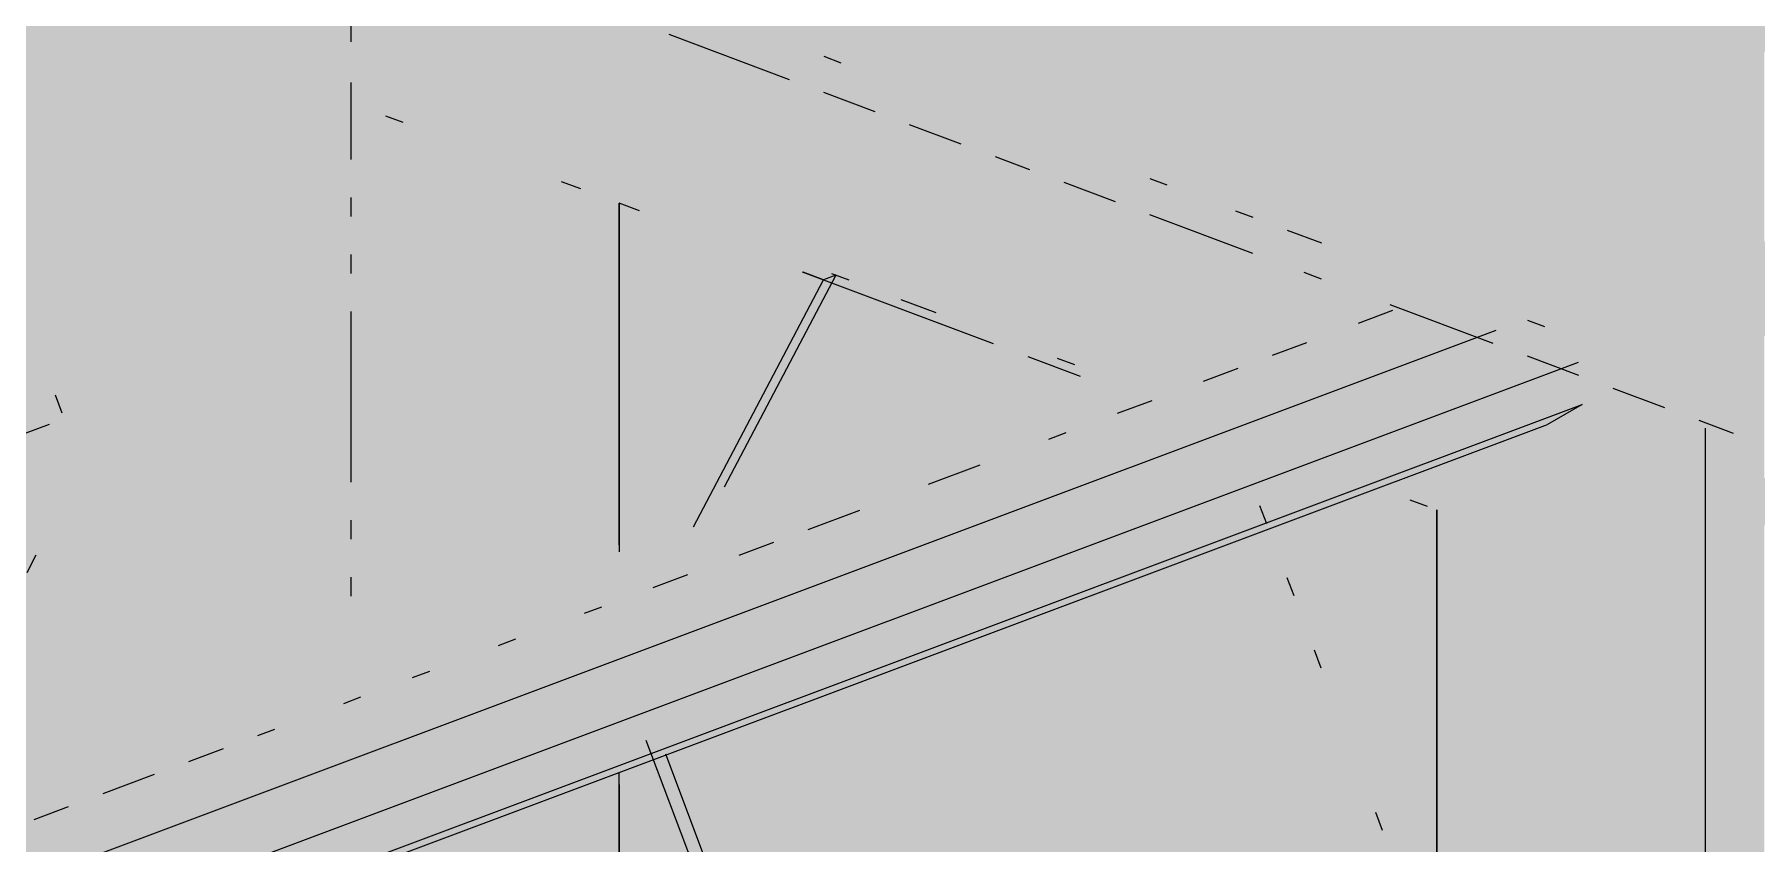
# Paper-space layout '03 3D Building and Roof' of a CAD drawing. Header units: millimetres. Extents: x 5 to 415, y 5 to 292.
# Drawn here: x 95.91 to 102.15, y 74.51 to 77.43 of the extents above; entities that cross this region are included whole.
import ezdxf

# ---------------------------------------------------------------- set-up
doc = ezdxf.new("R2010")
doc.units = ezdxf.units.MM
doc.layers.add('EXISTING', color=7, linetype='Continuous')
doc.layers.add('IMAGES', color=7, linetype='Continuous')

# ---------------------------------------------------------------- blocks, each defined once
blk = doc.blocks.new('SHEET_03')
at = {"layer": 'EXISTING', "color": 250, "lineweight": 9}
for p, q in [((97.0569, 77.481), (97.0569, 77.4077)), ((98.6462, 77.2712), (98.2109, 77.4343)), ((98.7705, 77.3558), (98.8327, 77.3325)), ((97.0569, 77.2612), (97.0569, 77.1879)), ((97.0569, 77.1879), (97.0569, 76.9818)), ((98.9571, 77.1548), (98.7705, 77.2247)), ((97.1827, 77.1408), (97.2456, 77.1172)), ((99.268, 77.0383), (99.0814, 77.1082)), ((99.5167, 76.9452), (99.3923, 76.9917)), ((97.8902, 76.8758), (97.8207, 76.9018)), ((99.8276, 76.8287), (99.641, 76.8986)), ((99.9519, 76.9132), (100.0141, 76.8899)), ((97.0569, 76.8443), (97.0569, 76.7756)), ((98.029, 75.587), (98.029, 76.8237)), ((98.029, 76.8237), (98.029, 75.5612)), ((98.1031, 76.796), (98.029, 76.8237)), ((100.325, 76.6424), (99.9519, 76.7821)), ((100.2628, 76.7968), (100.325, 76.7735)), ((100.4493, 76.7269), (100.5737, 76.6803)), ((97.0569, 76.6382), (97.0569, 76.5695)), ((98.8141, 76.5629), (98.4101, 75.7961)), ((98.6925, 76.5752), (99.3845, 76.316)), ((98.7697, 76.5463), (98.6956, 76.574)), ((98.8141, 76.5629), (98.7697, 76.5463)), ((98.8628, 76.5447), (98.7999, 76.5683)), ((100.5737, 76.5492), (100.5115, 76.5725)), ((98.2984, 75.6516), (98.7697, 76.5463)), ((97.0569, 76.4321), (97.0569, 75.8137)), ((99.1773, 76.4269), (99.0515, 76.474)), ((100.7076, 76.3899), (100.8322, 76.4365)), ((101.1955, 76.3163), (100.8224, 76.456)), ((101.3198, 76.4008), (101.382, 76.3775)), ((89.3686, 71.9295), (101.2064, 76.364)), ((100.3961, 76.2732), (100.5207, 76.3198)), ((101.5034, 76.2468), (90.2886, 72.0457)), ((99.5103, 76.2688), (99.6991, 76.1981)), ((99.6806, 76.2383), (99.6177, 76.2619)), ((101.5064, 76.1998), (101.3198, 76.2697)), ((100.1469, 76.1798), (100.2715, 76.2265)), ((95.986, 76.1301), (96.0107, 76.0648)), ((101.8172, 76.0833), (101.6307, 76.1532)), ((90.677, 72.0343), (101.5179, 76.0954)), ((99.8353, 76.0631), (99.9599, 76.1098)), ((101.5179, 76.0954), (101.3929, 76.0231)), ((90.7389, 72.0321), (101.3929, 76.0231)), ((93.8407, 75.2284), (95.9651, 76.0242)), ((99.5861, 75.9697), (99.6484, 75.9931)), ((102.066, 75.9902), (101.9416, 76.0368)), ((101.9638, 76.0092), (101.9638, 75.3497)), ((99.15, 75.8064), (99.3369, 75.8764)), ((100.8943, 75.7504), (100.9572, 75.7268)), ((98.7139, 75.643), (98.9008, 75.713)), ((100.3498, 75.7299), (100.3744, 75.6646)), ((100.9917, 75.7139), (100.9917, 72.622)), ((100.9917, 74.0305), (100.9917, 75.7139)), ((97.0569, 75.6763), (97.0569, 75.6076)), ((98.4646, 75.5496), (98.5893, 75.5963)), ((95.9165, 75.5491), (95.8828, 75.4852)), ((97.0569, 75.4702), (97.0569, 75.4015)), ((98.1531, 75.4329), (98.2777, 75.4796)), ((100.4485, 75.4685), (100.4732, 75.4031)), ((97.9039, 75.3396), (97.9662, 75.3629)), ((101.9638, 75.3497), (101.9638, 72.6701)), ((97.5924, 75.2229), (97.6547, 75.2462)), ((100.5473, 75.207), (100.572, 75.1417)), ((97.2809, 75.1062), (97.3432, 75.1295)), ((97.0316, 75.0128), (97.0939, 75.0362)), ((96.7201, 74.8961), (96.7824, 74.9195)), ((98.7697, 73.1795), (98.1278, 74.8789)), ((96.4709, 74.8028), (96.5955, 74.8494)), ((98.1969, 74.8302), (98.8141, 73.1962)), ((96.1594, 74.6861), (96.3463, 74.7561)), ((98.029, 73.457), (98.029, 74.7625)), ((98.029, 74.7195), (98.029, 73.457)), ((95.9102, 74.5927), (96.0348, 74.6394)), ((100.7695, 74.6188), (100.7942, 74.5534))]:
    blk.add_line(p, q, dxfattribs=at)
at = {"layer": 'IMAGES', "color": 7}
for points in [[(95.8378, 77.3714), (96.0092, 77.3714), (95.8378, 77.5429), (96.0092, 77.5429)], [(96.0092, 77.3714), (96.1805, 77.3714), (96.0092, 77.5429), (96.1805, 77.5429)], [(96.1805, 77.3714), (96.3519, 77.3714), (96.1805, 77.5429), (96.3519, 77.5429)], [(96.3519, 77.3714), (96.6946, 77.3714), (96.3519, 77.5429), (96.6946, 77.5429)], [(96.6946, 77.3714), (96.866, 77.3714), (96.6946, 77.5429), (96.866, 77.5429)], [(96.866, 77.3714), (97.0373, 77.3714), (96.866, 77.5429), (97.0373, 77.5429)], [(97.0373, 77.2), (97.2087, 77.2), (97.0373, 77.5429), (97.2087, 77.5429)], [(97.2087, 77.2), (97.5514, 77.2), (97.2087, 77.5429), (97.5514, 77.5429)], [(97.5514, 77.3714), (97.7228, 77.3714), (97.5514, 77.5429), (97.7228, 77.5429)], [(97.7228, 77.3714), (97.8942, 77.3714), (97.7228, 77.5429), (97.8942, 77.5429)], [(97.8942, 77.3714), (98.0655, 77.3714), (97.8942, 77.5429), (98.0655, 77.5429)], [(98.0655, 77.3714), (98.2369, 77.3714), (98.0655, 77.5429), (98.2369, 77.5429)], [(98.2369, 77.3714), (98.5796, 77.3714), (98.2369, 77.5429), (98.5796, 77.5429)], [(98.5796, 77.3714), (98.9223, 77.3714), (98.5796, 77.5429), (98.9223, 77.5429)], [(98.9223, 77.3714), (99.0937, 77.3714), (98.9223, 77.5429), (99.0937, 77.5429)], [(99.0937, 77.3714), (99.2651, 77.3714), (99.0937, 77.5429), (99.2651, 77.5429)], [(99.2651, 77.3714), (100.2932, 77.3714), (99.2651, 77.5429), (100.2932, 77.5429)], [(100.2932, 77.3714), (100.4646, 77.3714), (100.2932, 77.5429), (100.4646, 77.5429)], [(100.4646, 77.3714), (100.636, 77.3714), (100.4646, 77.5429), (100.636, 77.5429)], [(100.636, 77.3714), (100.8073, 77.3714), (100.636, 77.5429), (100.8073, 77.5429)], [(100.8073, 77.3714), (100.9787, 77.3714), (100.8073, 77.5429), (100.9787, 77.5429)], [(100.9787, 77.3714), (101.1501, 77.3714), (100.9787, 77.5429), (101.1501, 77.5429)], [(101.1501, 77.3714), (101.3214, 77.3714), (101.1501, 77.5429), (101.3214, 77.5429)], [(101.3214, 77.3714), (101.4928, 77.3714), (101.3214, 77.5429), (101.4928, 77.5429)], [(101.4928, 77.3714), (101.8355, 77.3714), (101.4928, 77.5429), (101.8355, 77.5429)], [(101.8355, 77.3714), (102.0069, 77.3714), (101.8355, 77.5429), (102.0069, 77.5429)], [(102.0069, 77.3714), (115.2018, 77.3714), (102.0069, 77.5429), (115.2018, 77.5429)], [(95.6664, 77.2), (96.0092, 77.2), (95.6664, 77.3714), (96.0092, 77.3714)], [(96.0092, 76.6857), (96.1805, 76.6857), (96.0092, 77.3714), (96.1805, 77.3714)], [(96.1805, 76.5143), (96.3519, 76.5143), (96.1805, 77.3714), (96.3519, 77.3714)], [(96.3519, 77.2), (96.5233, 77.2), (96.3519, 77.3714), (96.5233, 77.3714)], [(96.5233, 77.2), (96.866, 77.2), (96.5233, 77.3714), (96.866, 77.3714)], [(96.866, 77.2), (97.0373, 77.2), (96.866, 77.3714), (97.0373, 77.3714)], [(97.5514, 77.2), (97.7228, 77.2), (97.5514, 77.3714), (97.7228, 77.3714)], [(97.7228, 77.2), (97.8942, 77.2), (97.7228, 77.3714), (97.8942, 77.3714)], [(97.8942, 77.2), (98.0655, 77.2), (97.8942, 77.3714), (98.0655, 77.3714)], [(98.0655, 77.2), (98.2369, 77.2), (98.0655, 77.3714), (98.2369, 77.3714)], [(98.2369, 77.2), (98.4082, 77.2), (98.2369, 77.3714), (98.4082, 77.3714)], [(98.4082, 77.2), (98.5796, 77.2), (98.4082, 77.3714), (98.5796, 77.3714)], [(98.5796, 77.2), (98.751, 77.2), (98.5796, 77.3714), (98.751, 77.3714)], [(98.751, 77.2), (99.0937, 77.2), (98.751, 77.3714), (99.0937, 77.3714)], [(99.0937, 77.2), (99.2651, 77.2), (99.0937, 77.3714), (99.2651, 77.3714)], [(99.2651, 77.2), (99.4364, 77.2), (99.2651, 77.3714), (99.4364, 77.3714)], [(99.4364, 77.2), (99.6078, 77.2), (99.4364, 77.3714), (99.6078, 77.3714)], [(99.6078, 77.2), (100.636, 77.2), (99.6078, 77.3714), (100.636, 77.3714)], [(100.636, 77.2), (100.8073, 77.2), (100.636, 77.3714), (100.8073, 77.3714)], [(100.8073, 77.2), (101.1501, 77.2), (100.8073, 77.3714), (101.1501, 77.3714)], [(101.1501, 77.2), (101.6641, 77.2), (101.1501, 77.3714), (101.6641, 77.3714)], [(101.6641, 77.2), (102.0069, 77.2), (101.6641, 77.3714), (102.0069, 77.3714)], [(102.0069, 77.2), (102.1782, 77.2), (102.0069, 77.3714), (102.1782, 77.3714)], [(95.8378, 77.0286), (96.0092, 77.0286), (95.8378, 77.2), (96.0092, 77.2)], [(96.3519, 77.0286), (96.6946, 77.0286), (96.3519, 77.2), (96.6946, 77.2)], [(96.6946, 77.0286), (96.866, 77.0286), (96.6946, 77.2), (96.866, 77.2)], [(96.866, 75.1429), (97.0373, 75.1429), (96.866, 77.2), (97.0373, 77.2)], [(97.0373, 77.0286), (97.2087, 77.0286), (97.0373, 77.2), (97.2087, 77.2)], [(97.2087, 76.8571), (97.3801, 76.8571), (97.2087, 77.2), (97.3801, 77.2)], [(97.3801, 77.0286), (97.5514, 77.0286), (97.3801, 77.2), (97.5514, 77.2)], [(97.5514, 77.0286), (98.2369, 77.0286), (97.5514, 77.2), (98.2369, 77.2)], [(98.2369, 77.0286), (98.4082, 77.0286), (98.2369, 77.2), (98.4082, 77.2)], [(98.4082, 77.0286), (98.5796, 77.0286), (98.4082, 77.2), (98.5796, 77.2)], [(98.5796, 77.0286), (98.751, 77.0286), (98.5796, 77.2), (98.751, 77.2)], [(98.751, 77.0286), (99.2651, 77.0286), (98.751, 77.2), (99.2651, 77.2)], [(99.2651, 77.0286), (99.4364, 77.0286), (99.2651, 77.2), (99.4364, 77.2)], [(99.4364, 77.0286), (99.6078, 77.0286), (99.4364, 77.2), (99.6078, 77.2)], [(99.6078, 77.0286), (99.7792, 77.0286), (99.6078, 77.2), (99.7792, 77.2)], [(99.7792, 77.0286), (99.9505, 77.0286), (99.7792, 77.2), (99.9505, 77.2)], [(99.9505, 77.0286), (100.1219, 77.0286), (99.9505, 77.2), (100.1219, 77.2)], [(100.1219, 77.0286), (101.1501, 77.0286), (100.1219, 77.2), (101.1501, 77.2)], [(101.1501, 77.0286), (101.3214, 77.0286), (101.1501, 77.2), (101.3214, 77.2)], [(101.3214, 77.0286), (101.4928, 77.0286), (101.3214, 77.2), (101.4928, 77.2)], [(101.4928, 76.8571), (101.6641, 76.8571), (101.4928, 77.2), (101.6641, 77.2)], [(101.6641, 77.0286), (101.8355, 77.0286), (101.6641, 77.2), (101.8355, 77.2)], [(101.8355, 77.0286), (102.0069, 77.0286), (101.8355, 77.2), (102.0069, 77.2)], [(102.0069, 76.8571), (102.1782, 76.8571), (102.0069, 77.2), (102.1782, 77.2)], [(95.8378, 76.6857), (96.0092, 76.6857), (95.8378, 77.0286), (96.0092, 77.0286)], [(96.3519, 75.1429), (96.5233, 75.1429), (96.3519, 77.0286), (96.5233, 77.0286)], [(96.5233, 75.1429), (96.6946, 75.1429), (96.5233, 77.0286), (96.6946, 77.0286)], [(96.6946, 76.8571), (96.866, 76.8571), (96.6946, 77.0286), (96.866, 77.0286)], [(97.0373, 76.8571), (97.2087, 76.8571), (97.0373, 77.0286), (97.2087, 77.0286)], [(97.3801, 76.8571), (97.5514, 76.8571), (97.3801, 77.0286), (97.5514, 77.0286)], [(97.5514, 76.8571), (97.7228, 76.8571), (97.5514, 77.0286), (97.7228, 77.0286)], [(97.7228, 76.8571), (97.8942, 76.8571), (97.7228, 77.0286), (97.8942, 77.0286)], [(97.8942, 76.8571), (98.0655, 76.8571), (97.8942, 77.0286), (98.0655, 77.0286)], [(98.0655, 76.8571), (98.2369, 76.8571), (98.0655, 77.0286), (98.2369, 77.0286)], [(98.2369, 76.8571), (98.751, 76.8571), (98.2369, 77.0286), (98.751, 77.0286)], [(98.751, 76.8571), (98.9223, 76.8571), (98.751, 77.0286), (98.9223, 77.0286)], [(98.9223, 76.8571), (99.0937, 76.8571), (98.9223, 77.0286), (99.0937, 77.0286)], [(99.0937, 76.8571), (99.4364, 76.8571), (99.0937, 77.0286), (99.4364, 77.0286)], [(99.4364, 76.8571), (99.6078, 76.8571), (99.4364, 77.0286), (99.6078, 77.0286)], [(99.6078, 76.8571), (99.7792, 76.8571), (99.6078, 77.0286), (99.7792, 77.0286)], [(99.7792, 76.8571), (99.9505, 76.8571), (99.7792, 77.0286), (99.9505, 77.0286)], [(99.9505, 76.8571), (100.1219, 76.8571), (99.9505, 77.0286), (100.1219, 77.0286)], [(100.1219, 76.8571), (100.2932, 76.8571), (100.1219, 77.0286), (100.2932, 77.0286)], [(100.2932, 76.8571), (100.4646, 76.8571), (100.2932, 77.0286), (100.4646, 77.0286)], [(100.4646, 76.8571), (100.636, 76.8571), (100.4646, 77.0286), (100.636, 77.0286)], [(100.636, 76.8571), (101.3214, 76.8571), (100.636, 77.0286), (101.3214, 77.0286)], [(101.3214, 76.8571), (101.4928, 76.8571), (101.3214, 77.0286), (101.4928, 77.0286)], [(101.6641, 76.8571), (101.8355, 76.8571), (101.6641, 77.0286), (101.8355, 77.0286)], [(101.8355, 76.8571), (102.0069, 76.8571), (101.8355, 77.0286), (102.0069, 77.0286)], [(96.6946, 75.3143), (96.866, 75.3143), (96.6946, 76.8571), (96.866, 76.8571)], [(97.0373, 75.3143), (97.2087, 75.3143), (97.0373, 76.8571), (97.2087, 76.8571)], [(97.2087, 76.6857), (97.5514, 76.6857), (97.2087, 76.8571), (97.5514, 76.8571)], [(97.5514, 76.6857), (97.7228, 76.6857), (97.5514, 76.8571), (97.7228, 76.8571)], [(97.7228, 76.6857), (97.8942, 76.6857), (97.7228, 76.8571), (97.8942, 76.8571)], [(97.8942, 76.6857), (98.0655, 76.6857), (97.8942, 76.8571), (98.0655, 76.8571)], [(98.0655, 76.6857), (98.2369, 76.6857), (98.0655, 76.8571), (98.2369, 76.8571)], [(98.2369, 76.5143), (98.4082, 76.5143), (98.2369, 76.8571), (98.4082, 76.8571)], [(98.4082, 76.6857), (98.5796, 76.6857), (98.4082, 76.8571), (98.5796, 76.8571)], [(98.5796, 76.6857), (99.0937, 76.6857), (98.5796, 76.8571), (99.0937, 76.8571)], [(99.0937, 76.5143), (99.2651, 76.5143), (99.0937, 76.8571), (99.2651, 76.8571)], [(99.2651, 76.6857), (99.4364, 76.6857), (99.2651, 76.8571), (99.4364, 76.8571)], [(99.4364, 76.6857), (99.6078, 76.6857), (99.4364, 76.8571), (99.6078, 76.8571)], [(99.6078, 76.6857), (99.9505, 76.6857), (99.6078, 76.8571), (99.9505, 76.8571)], [(99.9505, 76.6857), (100.2932, 76.6857), (99.9505, 76.8571), (100.2932, 76.8571)], [(100.2932, 76.6857), (100.636, 76.6857), (100.2932, 76.8571), (100.636, 76.8571)], [(100.636, 76.6857), (100.8073, 76.6857), (100.636, 76.8571), (100.8073, 76.8571)], [(100.8073, 76.6857), (101.1501, 76.6857), (100.8073, 76.8571), (101.1501, 76.8571)], [(101.1501, 76.6857), (102.0069, 76.6857), (101.1501, 76.8571), (102.0069, 76.8571)], [(102.0069, 76.6857), (102.1782, 76.6857), (102.0069, 76.8571), (102.1782, 76.8571)], [(95.8378, 76.3429), (96.0092, 76.3429), (95.8378, 76.6857), (96.0092, 76.6857)], [(96.0092, 76.5143), (96.1805, 76.5143), (96.0092, 76.6857), (96.1805, 76.6857)], [(97.2087, 75.3143), (97.3801, 75.3143), (97.2087, 76.6857), (97.3801, 76.6857)], [(97.3801, 76.5143), (97.5514, 76.5143), (97.3801, 76.6857), (97.5514, 76.6857)], [(97.5514, 76.5143), (97.7228, 76.5143), (97.5514, 76.6857), (97.7228, 76.6857)], [(97.7228, 75.4857), (97.8942, 75.4857), (97.7228, 76.6857), (97.8942, 76.6857)], [(97.8942, 76.5143), (98.2369, 76.5143), (97.8942, 76.6857), (98.2369, 76.6857)], [(98.4082, 76.5143), (98.5796, 76.5143), (98.4082, 76.6857), (98.5796, 76.6857)], [(98.5796, 76.5143), (98.751, 76.5143), (98.5796, 76.6857), (98.751, 76.6857)], [(98.751, 76.5143), (98.9223, 76.5143), (98.751, 76.6857), (98.9223, 76.6857)], [(98.9223, 76.5143), (99.0937, 76.5143), (98.9223, 76.6857), (99.0937, 76.6857)], [(99.2651, 76.5143), (99.6078, 76.5143), (99.2651, 76.6857), (99.6078, 76.6857)], [(99.6078, 76.5143), (99.9505, 76.5143), (99.6078, 76.6857), (99.9505, 76.6857)], [(99.9505, 76.5143), (100.1219, 76.5143), (99.9505, 76.6857), (100.1219, 76.6857)], [(100.1219, 76.5143), (100.636, 76.5143), (100.1219, 76.6857), (100.636, 76.6857)], [(100.636, 76.5143), (101.1501, 76.5143), (100.636, 76.6857), (101.1501, 76.6857)], [(101.1501, 76.5143), (101.3214, 76.5143), (101.1501, 76.6857), (101.3214, 76.6857)], [(101.3214, 76.5143), (101.4928, 76.5143), (101.3214, 76.6857), (101.4928, 76.6857)], [(101.4928, 76.5143), (102.521, 76.5143), (101.4928, 76.6857), (102.521, 76.6857)], [(96.0092, 76.3429), (96.1805, 76.3429), (96.0092, 76.5143), (96.1805, 76.5143)], [(96.1805, 75.1429), (96.3519, 75.1429), (96.1805, 76.5143), (96.3519, 76.5143)], [(97.3801, 75.4857), (97.7228, 75.4857), (97.3801, 76.5143), (97.7228, 76.5143)], [(97.8942, 75.6571), (98.0655, 75.6571), (97.8942, 76.5143), (98.0655, 76.5143)], [(98.0655, 76.3429), (98.2369, 76.3429), (98.0655, 76.5143), (98.2369, 76.5143)], [(98.2369, 75.8286), (98.4082, 75.8286), (98.2369, 76.5143), (98.4082, 76.5143)], [(98.4082, 76.1714), (98.5796, 76.1714), (98.4082, 76.5143), (98.5796, 76.5143)], [(98.5796, 76.3429), (98.751, 76.3429), (98.5796, 76.5143), (98.751, 76.5143)], [(98.751, 76.3429), (98.9223, 76.3429), (98.751, 76.5143), (98.9223, 76.5143)], [(98.9223, 76.3429), (99.2651, 76.3429), (98.9223, 76.5143), (99.2651, 76.5143)], [(99.2651, 76.3429), (99.4364, 76.3429), (99.2651, 76.5143), (99.4364, 76.5143)], [(99.4364, 76.3429), (99.7792, 76.3429), (99.4364, 76.5143), (99.7792, 76.5143)], [(99.7792, 76.3429), (99.9505, 76.3429), (99.7792, 76.5143), (99.9505, 76.5143)], [(99.9505, 76.3429), (100.4646, 76.3429), (99.9505, 76.5143), (100.4646, 76.5143)], [(100.4646, 76.3429), (100.636, 76.3429), (100.4646, 76.5143), (100.636, 76.5143)], [(100.636, 76.3429), (100.8073, 76.3429), (100.636, 76.5143), (100.8073, 76.5143)], [(100.8073, 76.3429), (100.9787, 76.3429), (100.8073, 76.5143), (100.9787, 76.5143)], [(100.9787, 76.3429), (101.3214, 76.3429), (100.9787, 76.5143), (101.3214, 76.5143)], [(101.3214, 76.3429), (101.4928, 76.3429), (101.3214, 76.5143), (101.4928, 76.5143)], [(101.4928, 76.3429), (101.8355, 76.3429), (101.4928, 76.5143), (101.8355, 76.5143)], [(101.8355, 76.3429), (102.0069, 76.3429), (101.8355, 76.5143), (102.0069, 76.5143)], [(102.0069, 76.3429), (102.8637, 76.3429), (102.0069, 76.5143), (102.8637, 76.5143)], [(95.8378, 76.1714), (96.1805, 76.1714), (95.8378, 76.3429), (96.1805, 76.3429)], [(98.0655, 75.8286), (98.2369, 75.8286), (98.0655, 76.3429), (98.2369, 76.3429)], [(98.5796, 76.1714), (98.751, 76.1714), (98.5796, 76.3429), (98.751, 76.3429)], [(98.751, 76.1714), (98.9223, 76.1714), (98.751, 76.3429), (98.9223, 76.3429)], [(98.9223, 76.1714), (99.0937, 76.1714), (98.9223, 76.3429), (99.0937, 76.3429)], [(99.0937, 76.1714), (99.2651, 76.1714), (99.0937, 76.3429), (99.2651, 76.3429)], [(99.2651, 76.1714), (99.4364, 76.1714), (99.2651, 76.3429), (99.4364, 76.3429)], [(99.4364, 76.1714), (99.6078, 76.1714), (99.4364, 76.3429), (99.6078, 76.3429)], [(99.6078, 76.1714), (99.7792, 76.1714), (99.6078, 76.3429), (99.7792, 76.3429)], [(99.7792, 76.1714), (99.9505, 76.1714), (99.7792, 76.3429), (99.9505, 76.3429)], [(99.9505, 76.1714), (100.1219, 76.1714), (99.9505, 76.3429), (100.1219, 76.3429)], [(100.1219, 76.1714), (100.2932, 76.1714), (100.1219, 76.3429), (100.2932, 76.3429)], [(100.2932, 76.1714), (100.636, 76.1714), (100.2932, 76.3429), (100.636, 76.3429)], [(100.636, 76.1714), (100.8073, 76.1714), (100.636, 76.3429), (100.8073, 76.3429)], [(100.8073, 76.1714), (101.1501, 76.1714), (100.8073, 76.3429), (101.1501, 76.3429)], [(101.1501, 76.1714), (101.4928, 76.1714), (101.1501, 76.3429), (101.4928, 76.3429)], [(101.4928, 76.1714), (101.6641, 76.1714), (101.4928, 76.3429), (101.6641, 76.3429)], [(101.6641, 76.1714), (102.0069, 76.1714), (101.6641, 76.3429), (102.0069, 76.3429)], [(102.0069, 76.1714), (102.1782, 76.1714), (102.0069, 76.3429), (102.1782, 76.3429)], [(95.8378, 76), (96.0092, 76), (95.8378, 76.1714), (96.0092, 76.1714)], [(96.0092, 75.8286), (96.1805, 75.8286), (96.0092, 76.1714), (96.1805, 76.1714)], [(98.4082, 76), (98.5796, 76), (98.4082, 76.1714), (98.5796, 76.1714)], [(98.5796, 76), (98.751, 76), (98.5796, 76.1714), (98.751, 76.1714)], [(98.751, 76), (98.9223, 76), (98.751, 76.1714), (98.9223, 76.1714)], [(98.9223, 76), (99.0937, 76), (98.9223, 76.1714), (99.0937, 76.1714)], [(99.0937, 76), (99.2651, 76), (99.0937, 76.1714), (99.2651, 76.1714)], [(99.2651, 76), (99.4364, 76), (99.2651, 76.1714), (99.4364, 76.1714)], [(99.4364, 76), (99.6078, 76), (99.4364, 76.1714), (99.6078, 76.1714)], [(99.6078, 76), (99.7792, 76), (99.6078, 76.1714), (99.7792, 76.1714)], [(99.7792, 76), (99.9505, 76), (99.7792, 76.1714), (99.9505, 76.1714)], [(99.9505, 76), (100.636, 76), (99.9505, 76.1714), (100.636, 76.1714)], [(100.636, 76), (100.9787, 76), (100.636, 76.1714), (100.9787, 76.1714)], [(100.9787, 76), (101.1501, 76), (100.9787, 76.1714), (101.1501, 76.1714)], [(101.1501, 76), (101.3214, 76), (101.1501, 76.1714), (101.3214, 76.1714)], [(101.3214, 76), (101.4928, 76), (101.3214, 76.1714), (101.4928, 76.1714)], [(101.4928, 76), (101.8355, 76), (101.4928, 76.1714), (101.8355, 76.1714)], [(101.8355, 75.8286), (102.1782, 75.8286), (101.8355, 76.1714), (102.1782, 76.1714)], [(95.6664, 75.8286), (96.0092, 75.8286), (95.6664, 76), (96.0092, 76)], [(98.4082, 75.6571), (98.5796, 75.6571), (98.4082, 76), (98.5796, 76)], [(98.5796, 75.8286), (98.751, 75.8286), (98.5796, 76), (98.751, 76)], [(98.751, 75.8286), (98.9223, 75.8286), (98.751, 76), (98.9223, 76)], [(98.9223, 75.8286), (99.0937, 75.8286), (98.9223, 76), (99.0937, 76)], [(99.0937, 75.8286), (99.2651, 75.8286), (99.0937, 76), (99.2651, 76)], [(99.2651, 75.8286), (99.4364, 75.8286), (99.2651, 76), (99.4364, 76)], [(99.4364, 75.8286), (99.6078, 75.8286), (99.4364, 76), (99.6078, 76)], [(99.6078, 75.8286), (99.9505, 75.8286), (99.6078, 76), (99.9505, 76)], [(99.9505, 75.8286), (100.2932, 75.8286), (99.9505, 76), (100.2932, 76)], [(100.2932, 75.8286), (100.4646, 75.8286), (100.2932, 76), (100.4646, 76)], [(100.4646, 75.8286), (100.8073, 75.8286), (100.4646, 76), (100.8073, 76)], [(100.8073, 75.8286), (101.3214, 75.8286), (100.8073, 76), (101.3214, 76)], [(101.3214, 75.8286), (101.4928, 75.8286), (101.3214, 76), (101.4928, 76)], [(101.4928, 75.8286), (101.8355, 75.8286), (101.4928, 76), (101.8355, 76)], [(95.4951, 75.6571), (96.0092, 75.6571), (95.4951, 75.8286), (96.0092, 75.8286)], [(96.0092, 75.6571), (96.1805, 75.6571), (96.0092, 75.8286), (96.1805, 75.8286)], [(98.0655, 75.6571), (98.2369, 75.6571), (98.0655, 75.8286), (98.2369, 75.8286)], [(98.2369, 75.6571), (98.4082, 75.6571), (98.2369, 75.8286), (98.4082, 75.8286)], [(98.5796, 75.6571), (98.751, 75.6571), (98.5796, 75.8286), (98.751, 75.8286)], [(98.751, 75.6571), (98.9223, 75.6571), (98.751, 75.8286), (98.9223, 75.8286)], [(98.9223, 75.6571), (99.0937, 75.6571), (98.9223, 75.8286), (99.0937, 75.8286)], [(99.0937, 75.6571), (99.2651, 75.6571), (99.0937, 75.8286), (99.2651, 75.8286)], [(99.2651, 75.4857), (99.4364, 75.4857), (99.2651, 75.8286), (99.4364, 75.8286)], [(99.4364, 75.6571), (99.6078, 75.6571), (99.4364, 75.8286), (99.6078, 75.8286)], [(99.6078, 75.6571), (99.9505, 75.6571), (99.6078, 75.8286), (99.9505, 75.8286)], [(99.9505, 75.6571), (100.1219, 75.6571), (99.9505, 75.8286), (100.1219, 75.8286)], [(100.1219, 75.6571), (100.2932, 75.6571), (100.1219, 75.8286), (100.2932, 75.8286)], [(100.2932, 75.6571), (100.4646, 75.6571), (100.2932, 75.8286), (100.4646, 75.8286)], [(100.4646, 75.6571), (100.636, 75.6571), (100.4646, 75.8286), (100.636, 75.8286)], [(100.636, 75.6571), (100.8073, 75.6571), (100.636, 75.8286), (100.8073, 75.8286)], [(100.8073, 75.6571), (100.9787, 75.6571), (100.8073, 75.8286), (100.9787, 75.8286)], [(100.9787, 75.6571), (101.1501, 75.6571), (100.9787, 75.8286), (101.1501, 75.8286)], [(101.1501, 75.6571), (101.3214, 75.6571), (101.1501, 75.8286), (101.3214, 75.8286)], [(101.3214, 75.6571), (101.4928, 75.6571), (101.3214, 75.8286), (101.4928, 75.8286)], [(101.4928, 75.6571), (101.6641, 75.6571), (101.4928, 75.8286), (101.6641, 75.8286)], [(101.6641, 75.4857), (101.8355, 75.4857), (101.6641, 75.8286), (101.8355, 75.8286)], [(101.8355, 75.4857), (102.0069, 75.4857), (101.8355, 75.8286), (102.0069, 75.8286)], [(102.0069, 75.6571), (102.521, 75.6571), (102.0069, 75.8286), (102.521, 75.8286)], [(95.8378, 75.4857), (96.1805, 75.4857), (95.8378, 75.6571), (96.1805, 75.6571)], [(97.8942, 75.4857), (98.2369, 75.4857), (97.8942, 75.6571), (98.2369, 75.6571)], [(98.2369, 75.4857), (98.4082, 75.4857), (98.2369, 75.6571), (98.4082, 75.6571)], [(98.4082, 75.4857), (98.9223, 75.4857), (98.4082, 75.6571), (98.9223, 75.6571)], [(98.9223, 75.4857), (99.2651, 75.4857), (98.9223, 75.6571), (99.2651, 75.6571)], [(99.4364, 75.4857), (99.7792, 75.4857), (99.4364, 75.6571), (99.7792, 75.6571)], [(99.7792, 75.4857), (99.9505, 75.4857), (99.7792, 75.6571), (99.9505, 75.6571)], [(99.9505, 75.4857), (100.4646, 75.4857), (99.9505, 75.6571), (100.4646, 75.6571)], [(100.4646, 75.4857), (100.636, 75.4857), (100.4646, 75.6571), (100.636, 75.6571)], [(100.636, 75.4857), (100.8073, 75.4857), (100.636, 75.6571), (100.8073, 75.6571)], [(100.8073, 75.4857), (100.9787, 75.4857), (100.8073, 75.6571), (100.9787, 75.6571)], [(100.9787, 75.4857), (101.1501, 75.4857), (100.9787, 75.6571), (101.1501, 75.6571)], [(101.1501, 75.4857), (101.4928, 75.4857), (101.1501, 75.6571), (101.4928, 75.6571)], [(101.4928, 75.4857), (101.6641, 75.4857), (101.4928, 75.6571), (101.6641, 75.6571)], [(102.0069, 75.3143), (102.1782, 75.3143), (102.0069, 75.6571), (102.1782, 75.6571)], [(95.8378, 75.3143), (96.1805, 75.3143), (95.8378, 75.4857), (96.1805, 75.4857)], [(97.3801, 75.3143), (97.7228, 75.3143), (97.3801, 75.4857), (97.7228, 75.4857)], [(97.7228, 75.3143), (97.8942, 75.3143), (97.7228, 75.4857), (97.8942, 75.4857)], [(97.8942, 75.1429), (98.0655, 75.1429), (97.8942, 75.4857), (98.0655, 75.4857)], [(98.0655, 75.1429), (98.2369, 75.1429), (98.0655, 75.4857), (98.2369, 75.4857)], [(98.2369, 75.3143), (98.751, 75.3143), (98.2369, 75.4857), (98.751, 75.4857)], [(98.751, 75.3143), (99.0937, 75.3143), (98.751, 75.4857), (99.0937, 75.4857)], [(99.0937, 75.3143), (99.2651, 75.3143), (99.0937, 75.4857), (99.2651, 75.4857)], [(99.2651, 75.3143), (99.4364, 75.3143), (99.2651, 75.4857), (99.4364, 75.4857)], [(99.4364, 75.3143), (99.9505, 75.3143), (99.4364, 75.4857), (99.9505, 75.4857)], [(99.9505, 75.3143), (100.1219, 75.3143), (99.9505, 75.4857), (100.1219, 75.4857)], [(100.1219, 75.3143), (100.2932, 75.3143), (100.1219, 75.4857), (100.2932, 75.4857)], [(100.2932, 75.3143), (100.4646, 75.3143), (100.2932, 75.4857), (100.4646, 75.4857)], [(100.4646, 75.3143), (100.636, 75.3143), (100.4646, 75.4857), (100.636, 75.4857)], [(100.636, 75.3143), (100.8073, 75.3143), (100.636, 75.4857), (100.8073, 75.4857)], [(100.8073, 74.9714), (100.9787, 74.9714), (100.8073, 75.4857), (100.9787, 75.4857)], [(100.9787, 74.6286), (101.1501, 74.6286), (100.9787, 75.4857), (101.1501, 75.4857)], [(101.1501, 75.3143), (101.3214, 75.3143), (101.1501, 75.4857), (101.3214, 75.4857)], [(101.3214, 75.3143), (101.4928, 75.3143), (101.3214, 75.4857), (101.4928, 75.4857)], [(101.4928, 75.3143), (101.6641, 75.3143), (101.4928, 75.4857), (101.6641, 75.4857)], [(101.6641, 75.3143), (101.8355, 75.3143), (101.6641, 75.4857), (101.8355, 75.4857)], [(101.8355, 75.1429), (102.0069, 75.1429), (101.8355, 75.4857), (102.0069, 75.4857)], [(95.8378, 75.1429), (96.0092, 75.1429), (95.8378, 75.3143), (96.0092, 75.3143)], [(96.0092, 75.1429), (96.1805, 75.1429), (96.0092, 75.3143), (96.1805, 75.3143)], [(96.6946, 75.1429), (96.866, 75.1429), (96.6946, 75.3143), (96.866, 75.3143)], [(97.0373, 75.1429), (97.2087, 75.1429), (97.0373, 75.3143), (97.2087, 75.3143)], [(97.2087, 75.1429), (97.5514, 75.1429), (97.2087, 75.3143), (97.5514, 75.3143)], [(97.5514, 74.9714), (97.7228, 74.9714), (97.5514, 75.3143), (97.7228, 75.3143)], [(97.7228, 75.1429), (97.8942, 75.1429), (97.7228, 75.3143), (97.8942, 75.3143)], [(98.2369, 74.9714), (98.5796, 74.9714), (98.2369, 75.3143), (98.5796, 75.3143)], [(98.5796, 75.1429), (98.751, 75.1429), (98.5796, 75.3143), (98.751, 75.3143)], [(98.751, 75.1429), (98.9223, 75.1429), (98.751, 75.3143), (98.9223, 75.3143)], [(98.9223, 75.1429), (99.4364, 75.1429), (98.9223, 75.3143), (99.4364, 75.3143)], [(99.4364, 75.1429), (99.6078, 75.1429), (99.4364, 75.3143), (99.6078, 75.3143)], [(99.6078, 75.1429), (99.9505, 75.1429), (99.6078, 75.3143), (99.9505, 75.3143)], [(99.9505, 75.1429), (100.2932, 75.1429), (99.9505, 75.3143), (100.2932, 75.3143)], [(100.2932, 75.1429), (100.636, 75.1429), (100.2932, 75.3143), (100.636, 75.3143)], [(100.636, 75.1429), (100.8073, 75.1429), (100.636, 75.3143), (100.8073, 75.3143)], [(101.1501, 72.7429), (101.3214, 72.7429), (101.1501, 75.3143), (101.3214, 75.3143)], [(101.3214, 75.1429), (101.4928, 75.1429), (101.3214, 75.3143), (101.4928, 75.3143)], [(101.4928, 75.1429), (101.6641, 75.1429), (101.4928, 75.3143), (101.6641, 75.3143)], [(101.6641, 75.1429), (101.8355, 75.1429), (101.6641, 75.3143), (101.8355, 75.3143)], [(102.0069, 75.1429), (102.1782, 75.1429), (102.0069, 75.3143), (102.1782, 75.3143)], [(95.8378, 74.8), (96.0092, 74.8), (95.8378, 75.1429), (96.0092, 75.1429)], [(96.0092, 74.8), (96.1805, 74.8), (96.0092, 75.1429), (96.1805, 75.1429)], [(96.1805, 74.9714), (96.3519, 74.9714), (96.1805, 75.1429), (96.3519, 75.1429)], [(96.3519, 74.9714), (96.6946, 74.9714), (96.3519, 75.1429), (96.6946, 75.1429)], [(96.6946, 74.9714), (96.866, 74.9714), (96.6946, 75.1429), (96.866, 75.1429)], [(96.866, 74.9714), (97.0373, 74.9714), (96.866, 75.1429), (97.0373, 75.1429)], [(97.0373, 74.9714), (97.3801, 74.9714), (97.0373, 75.1429), (97.3801, 75.1429)], [(97.3801, 74.9714), (97.5514, 74.9714), (97.3801, 75.1429), (97.5514, 75.1429)], [(97.7228, 74.9714), (98.0655, 74.9714), (97.7228, 75.1429), (98.0655, 75.1429)], [(98.0655, 74.9714), (98.2369, 74.9714), (98.0655, 75.1429), (98.2369, 75.1429)], [(98.5796, 74.9714), (99.0937, 74.9714), (98.5796, 75.1429), (99.0937, 75.1429)], [(99.0937, 74.9714), (99.2651, 74.9714), (99.0937, 75.1429), (99.2651, 75.1429)], [(99.2651, 74.9714), (99.4364, 74.9714), (99.2651, 75.1429), (99.4364, 75.1429)], [(99.4364, 74.9714), (99.6078, 74.9714), (99.4364, 75.1429), (99.6078, 75.1429)], [(99.6078, 74.9714), (99.9505, 74.9714), (99.6078, 75.1429), (99.9505, 75.1429)], [(99.9505, 74.9714), (100.2932, 74.9714), (99.9505, 75.1429), (100.2932, 75.1429)], [(100.2932, 74.9714), (100.4646, 74.9714), (100.2932, 75.1429), (100.4646, 75.1429)], [(100.4646, 74.9714), (100.636, 74.9714), (100.4646, 75.1429), (100.636, 75.1429)], [(100.636, 74.9714), (100.8073, 74.9714), (100.636, 75.1429), (100.8073, 75.1429)], [(101.3214, 72.9143), (101.6641, 72.9143), (101.3214, 75.1429), (101.6641, 75.1429)], [(101.6641, 72.7429), (101.8355, 72.7429), (101.6641, 75.1429), (101.8355, 75.1429)], [(101.8355, 72.7429), (102.0069, 72.7429), (101.8355, 75.1429), (102.0069, 75.1429)], [(102.0069, 72.5714), (102.1782, 72.5714), (102.0069, 75.1429), (102.1782, 75.1429)], [(96.1805, 74.8), (96.5233, 74.8), (96.1805, 74.9714), (96.5233, 74.9714)], [(96.5233, 74.8), (96.6946, 74.8), (96.5233, 74.9714), (96.6946, 74.9714)], [(96.6946, 74.8), (97.0373, 74.8), (96.6946, 74.9714), (97.0373, 74.9714)], [(97.0373, 74.8), (97.2087, 74.8), (97.0373, 74.9714), (97.2087, 74.9714)], [(97.2087, 74.8), (97.7228, 74.8), (97.2087, 74.9714), (97.7228, 74.9714)], [(97.7228, 74.8), (97.8942, 74.8), (97.7228, 74.9714), (97.8942, 74.9714)], [(97.8942, 74.8), (98.0655, 74.8), (97.8942, 74.9714), (98.0655, 74.9714)], [(98.0655, 74.8), (98.2369, 74.8), (98.0655, 74.9714), (98.2369, 74.9714)], [(98.2369, 74.8), (98.5796, 74.8), (98.2369, 74.9714), (98.5796, 74.9714)], [(98.5796, 74.8), (98.751, 74.8), (98.5796, 74.9714), (98.751, 74.9714)], [(98.751, 74.8), (98.9223, 74.8), (98.751, 74.9714), (98.9223, 74.9714)], [(98.9223, 74.8), (99.0937, 74.8), (98.9223, 74.9714), (99.0937, 74.9714)], [(99.0937, 74.8), (99.4364, 74.8), (99.0937, 74.9714), (99.4364, 74.9714)], [(99.4364, 74.8), (100.4646, 74.8), (99.4364, 74.9714), (100.4646, 74.9714)], [(100.4646, 74.8), (100.636, 74.8), (100.4646, 74.9714), (100.636, 74.9714)], [(100.636, 74.8), (100.9787, 74.8), (100.636, 74.9714), (100.9787, 74.9714)], [(95.8378, 74.6286), (96.0092, 74.6286), (95.8378, 74.8), (96.0092, 74.8)], [(96.0092, 74.6286), (96.1805, 74.6286), (96.0092, 74.8), (96.1805, 74.8)], [(96.1805, 74.6286), (97.3801, 74.6286), (96.1805, 74.8), (97.3801, 74.8)], [(97.3801, 74.6286), (97.7228, 74.6286), (97.3801, 74.8), (97.7228, 74.8)], [(97.7228, 74.6286), (98.0655, 74.6286), (97.7228, 74.8), (98.0655, 74.8)], [(98.0655, 74.6286), (98.2369, 74.6286), (98.0655, 74.8), (98.2369, 74.8)], [(98.2369, 74.6286), (98.4082, 74.6286), (98.2369, 74.8), (98.4082, 74.8)], [(98.4082, 74.6286), (98.5796, 74.6286), (98.4082, 74.8), (98.5796, 74.8)], [(98.5796, 74.6286), (98.9223, 74.6286), (98.5796, 74.8), (98.9223, 74.8)], [(98.9223, 74.6286), (99.0937, 74.6286), (98.9223, 74.8), (99.0937, 74.8)], [(99.0937, 74.6286), (100.4646, 74.6286), (99.0937, 74.8), (100.4646, 74.8)], [(100.4646, 74.6286), (100.8073, 74.6286), (100.4646, 74.8), (100.8073, 74.8)], [(100.8073, 74.6286), (100.9787, 74.6286), (100.8073, 74.8), (100.9787, 74.8)], [(95.6664, 74.4571), (96.866, 74.4571), (95.6664, 74.6286), (96.866, 74.6286)], [(96.866, 74.4571), (97.0373, 74.4571), (96.866, 74.6286), (97.0373, 74.6286)], [(97.0373, 74.4571), (97.5514, 74.4571), (97.0373, 74.6286), (97.5514, 74.6286)], [(97.5514, 74.4571), (97.7228, 74.4571), (97.5514, 74.6286), (97.7228, 74.6286)], [(97.7228, 74.4571), (98.2369, 74.4571), (97.7228, 74.6286), (98.2369, 74.6286)], [(98.2369, 74.4571), (98.4082, 74.4571), (98.2369, 74.6286), (98.4082, 74.6286)], [(98.4082, 74.4571), (98.5796, 74.4571), (98.4082, 74.6286), (98.5796, 74.6286)], [(98.5796, 74.4571), (98.751, 74.4571), (98.5796, 74.6286), (98.751, 74.6286)], [(98.751, 74.2857), (100.4646, 74.2857), (98.751, 74.6286), (100.4646, 74.6286)], [(100.4646, 74.4571), (100.636, 74.4571), (100.4646, 74.6286), (100.636, 74.6286)], [(100.636, 74.4571), (101.1501, 74.4571), (100.636, 74.6286), (101.1501, 74.6286)]]:
    blk.add_solid(points, dxfattribs=at)

psp = doc.layouts.new('03 3D Building and Roof')

# ---------------------------------------------------------------- block references
psp.add_blockref('SHEET_03', (0, 0))

doc.saveas('drawing.dxf')
